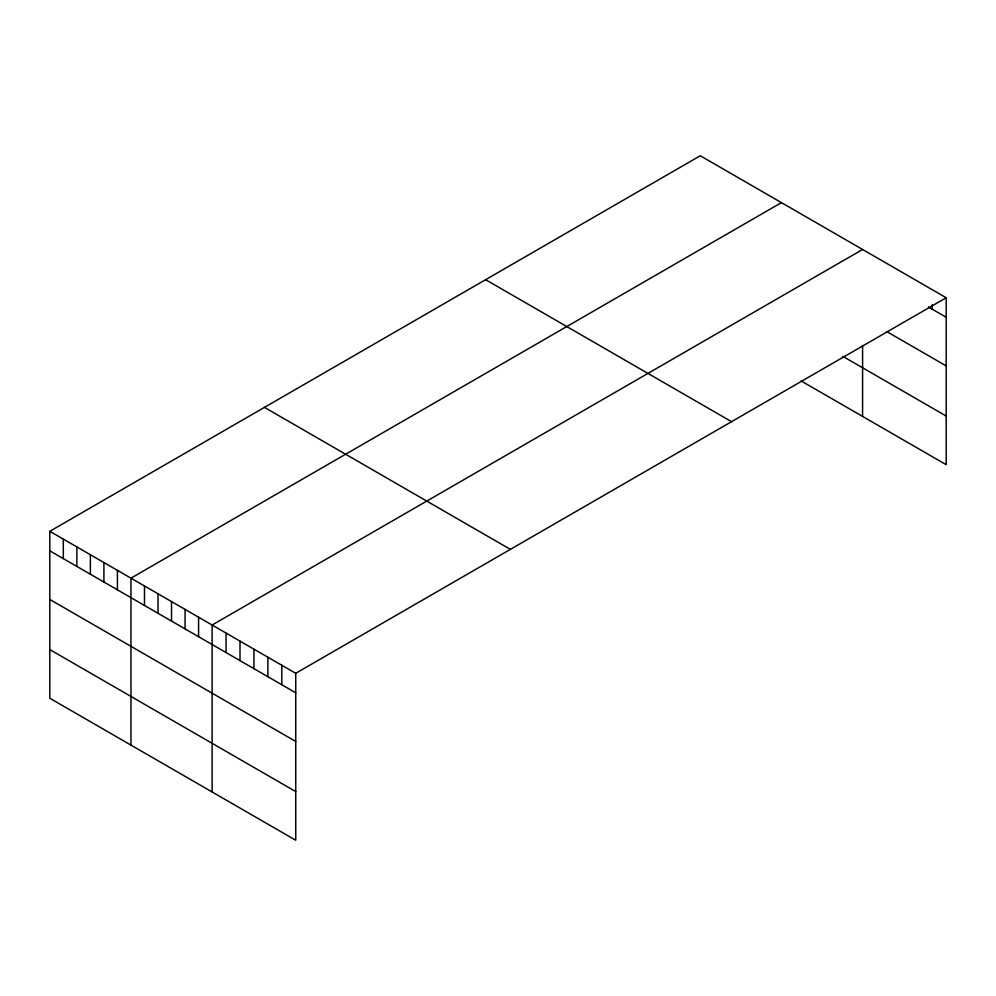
<?xml version="1.0" encoding="UTF-8"?>
<svg xmlns="http://www.w3.org/2000/svg" width="996" height="996" viewBox="0 0 996 996"><rect width="100%" height="100%" fill="white"/><g stroke="black" fill="none" stroke-linecap="round" stroke-linejoin="round"><path stroke-width="1.49" d="M49.8 531.304L295.737 673.296L295.737 840.238L49.8 698.246L49.8 531.304L700.263 155.762L946.2 297.754L946.2 464.696L801.095 380.92M781.424 202.624L130.962 578.166L130.962 745.095M862.586 249.486L212.123 625.015L212.123 791.957M295.737 673.296L946.2 297.754M928.459 307.017L946.2 317.251M886.652 331.531L946.2 365.906M842.902 356.406L946.2 416.042M485.612 279.689L731.55 421.682M264.45 407.376L510.388 549.369M49.8 550.8L295.737 692.793M49.8 599.455L295.737 741.447M49.8 649.579L295.737 791.583M932.268 304.714L932.268 309.208M862.586 345.488L862.586 416.415M281.806 665.253L281.806 684.75M267.874 657.211L267.874 676.695M253.93 649.155L253.93 668.652M239.999 641.113L239.999 660.609M226.055 633.07L226.055 652.554M198.59 617.209L198.59 636.705M185.069 609.403L185.069 628.899M171.536 601.596L171.536 621.081M158.015 593.778L158.015 613.275M144.482 585.972L144.482 605.468M117.428 570.347L117.428 589.844M103.908 562.541L103.908 582.038M90.375 554.735L90.375 574.231M76.854 546.929L76.854 566.413M63.321 539.11L63.321 558.607"/></g></svg>
